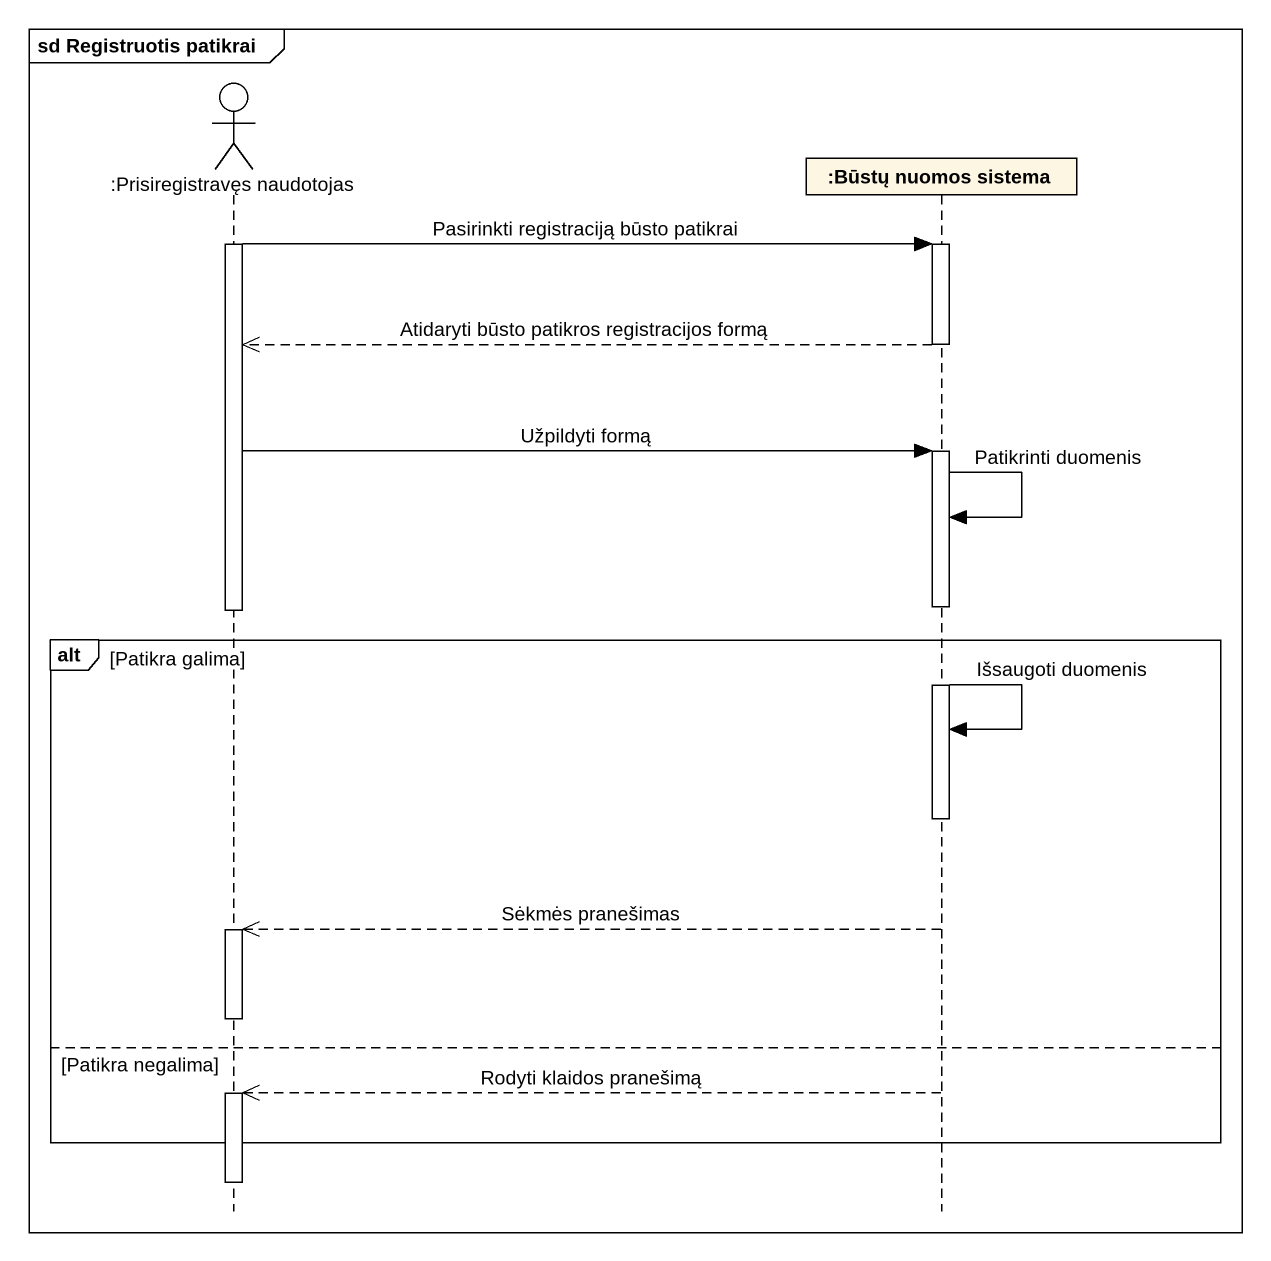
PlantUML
@startuml
mainframe sd Registruotis patikrai
hide footbox
actor ":Prisiregistravęs naudotojas" as Prisiregistravęs_naudotojas
participant ":Būstų nuomos sistema" as Būstų_nuomos_sistema

activate Prisiregistravęs_naudotojas
Prisiregistravęs_naudotojas -> Būstų_nuomos_sistema : Pasirinkti registraciją būsto patikrai
activate Būstų_nuomos_sistema
Būstų_nuomos_sistema -->> Prisiregistravęs_naudotojas : Atidaryti būsto patikros registracijos formą
deactivate Būstų_nuomos_sistema
Prisiregistravęs_naudotojas -> Būstų_nuomos_sistema : Užpildyti formą
activate Būstų_nuomos_sistema
Būstų_nuomos_sistema -> Būstų_nuomos_sistema : Patikrinti duomenis
deactivate Prisiregistravęs_naudotojas
alt Patikra galima
  Būstų_nuomos_sistema -> Būstų_nuomos_sistema : Išsaugoti duomenis
  deactivate Būstų_nuomos_sistema
  Būstų_nuomos_sistema -->> Prisiregistravęs_naudotojas : Sėkmės pranešimas
  activate Prisiregistravęs_naudotojas
  deactivate Prisiregistravęs_naudotojas
else Patikra negalima
  Būstų_nuomos_sistema -->> Prisiregistravęs_naudotojas : Rodyti klaidos pranešimą
  activate Prisiregistravęs_naudotojas
end
deactivate Prisiregistravęs_naudotojas
@enduml
